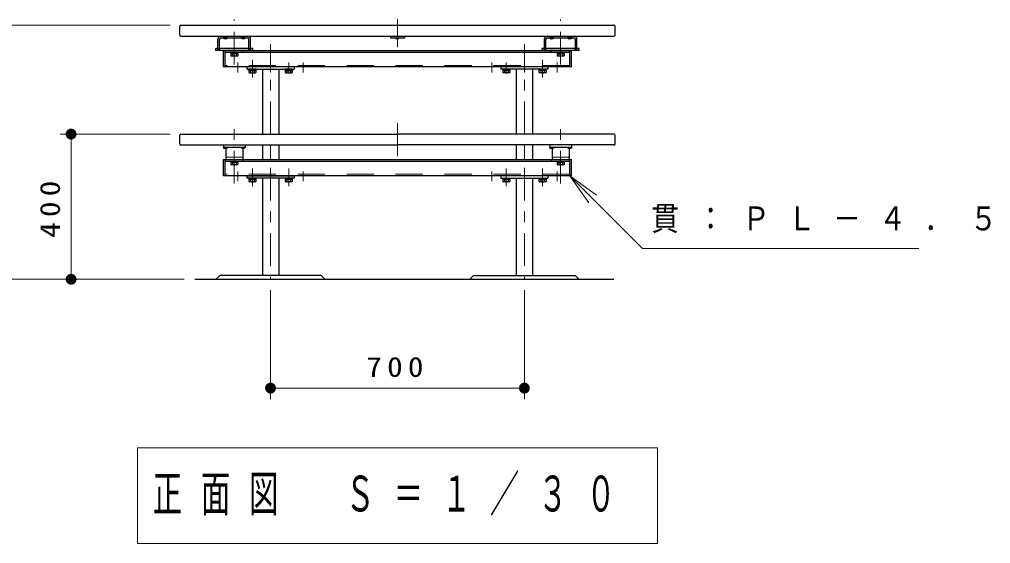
# Model space of a CAD drawing. Units: millimetres on the paper, with parts at other scales. Extents: x -385 to 0, y 0 to 267.
# Drawn here: x -331.7 to -242.4, y 71.2 to 119.4 of the extents above; entities that cross this region are included whole.
import ezdxf

# ---------------------------------------------------------------- set-up
doc = ezdxf.new("R2010")
doc.units = ezdxf.units.MM
doc.linetypes.add('USER1', pattern=[4.5, 2.5, -2])
doc.linetypes.add('USER2', pattern=[6, 3, -1, 1, -1])
doc.layers.add('LY_1', color=7, linetype='Continuous', lineweight=25)
doc.styles.add('ＭＳ ゴシック', font='')
doc.styles.get('ＭＳ ゴシック').set_extended_font_data('MS Gothic')

# ---------------------------------------------------------------- blocks, each defined once
blk = doc.blocks.new('filled_dot')
at = {"color": 0, "linetype": 'Continuous', "lineweight": -2, "const_width": 1.25}
blk.add_lwpolyline([(-0.625, 0, 1), (0.625, 0, 1)], format="xyb", close=True, dxfattribs=at)

msp = doc.modelspace()

# ---------------------------------------------------------------- linework, layer by layer
at = {"layer": 'LY_1', "lineweight": 13}
for p, q in [((-317.801, 118.831), (-337.901, 118.831)), ((-317.801, 108.831), (-327.901, 108.831)), ((-326.901, 95.497), (-326.901, 108.831)), ((-281.068, 104.997), (-278.947, 102.876)), ((-281.068, 104.997), (-278.593, 103.229)), ((-279.3, 102.522), (-281.068, 104.997)), ((-316.901, 95.497), (-337.901, 95.497)), ((-316.518, 95.497), (-327.901, 95.497)), ((-308.568, 94.497), (-308.568, 84.497)), ((-285.235, 94.497), (-285.235, 84.497)), ((-285.235, 85.497), (-308.568, 85.497)), ((-320.801, 80.018), (-320.801, 71.218)), ((-273.001, 80.018), (-320.801, 80.018)), ((-273.001, 71.218), (-273.001, 80.018)), ((-320.801, 71.218), (-273.001, 71.218))]:
    msp.add_line(p, q, dxfattribs=at)
at = {"layer": 'LY_1', "color": 40}
for p, q in [((-316.901, 117.931), (-316.901, 118.731)), ((-316.801, 118.831), (-277.001, 118.831)), ((-276.901, 117.931), (-276.901, 118.731)), ((-316.801, 117.831), (-277.001, 117.831)), ((-313.401, 116.497), (-313.401, 117.564)), ((-313.251, 116.497), (-313.251, 117.547)), ((-313.134, 117.831), (-310.668, 117.831)), ((-313.118, 117.681), (-310.684, 117.681)), ((-310.551, 116.497), (-310.551, 117.547)), ((-310.401, 116.497), (-310.401, 117.564)), ((-297.535, 117.831), (-297.535, 117.681)), ((-297.535, 117.681), (-296.268, 117.681)), ((-296.268, 117.831), (-296.268, 117.681)), ((-283.401, 116.497), (-283.401, 117.564)), ((-283.251, 116.497), (-283.251, 117.547)), ((-283.135, 117.831), (-280.668, 117.831)), ((-283.118, 117.681), (-280.685, 117.681)), ((-280.551, 116.497), (-280.551, 117.547)), ((-280.401, 116.497), (-280.401, 117.564)), ((-310.201, 116.697), (-313.601, 116.697)), ((-313.601, 116.497), (-313.601, 116.697)), ((-310.201, 116.497), (-313.601, 116.497)), ((-310.201, 116.497), (-310.201, 116.697)), ((-280.201, 116.697), (-283.601, 116.697)), ((-283.601, 116.497), (-283.601, 116.697)), ((-280.201, 116.497), (-283.601, 116.497)), ((-280.201, 116.497), (-280.201, 116.697))]:
    msp.add_line(p, q, dxfattribs=at)
at = {"layer": 'LY_1', "color": 40, "linetype": 'USER2', "lineweight": 13}
for p, q in [((-311.901, 115.227), (-311.901, 119.364)), ((-281.901, 115.227), (-281.901, 119.364))]:
    msp.add_line(p, q, dxfattribs=at)
at = {"layer": 'LY_1', "linetype": 'USER2', "lineweight": 13}
for p, q in [((-296.901, 116.806), (-296.901, 119.364)), ((-308.568, 108.831), (-308.568, 117.095)), ((-285.235, 108.831), (-285.235, 117.095)), ((-296.901, 106.806), (-296.901, 109.809)), ((-311.901, 104.291), (-311.901, 109.759)), ((-281.901, 104.291), (-281.901, 109.759)), ((-308.568, 106.497), (-308.568, 107.831)), ((-285.235, 106.497), (-285.235, 107.831))]:
    msp.add_line(p, q, dxfattribs=at)
at = {"layer": 'LY_1'}
for p, q in [((-312.914, 117.681), (-312.914, 117.664)), ((-312.521, 117.681), (-312.914, 117.681)), ((-312.521, 117.664), (-312.914, 117.664)), ((-312.521, 117.681), (-312.521, 117.664)), ((-311.281, 117.681), (-311.281, 117.664)), ((-310.888, 117.681), (-311.281, 117.681)), ((-310.888, 117.664), (-311.281, 117.664)), ((-310.888, 117.681), (-310.888, 117.664)), ((-297.098, 117.681), (-297.098, 117.664)), ((-297.098, 117.681), (-296.705, 117.681)), ((-297.098, 117.664), (-296.705, 117.664)), ((-296.705, 117.681), (-296.705, 117.664)), ((-282.915, 117.681), (-282.915, 117.664)), ((-282.521, 117.681), (-282.915, 117.681)), ((-282.521, 117.664), (-282.915, 117.664)), ((-282.521, 117.681), (-282.521, 117.664)), ((-281.281, 117.681), (-281.281, 117.664)), ((-280.888, 117.681), (-281.281, 117.681)), ((-280.888, 117.664), (-281.281, 117.664)), ((-280.888, 117.681), (-280.888, 117.664)), ((-316.901, 107.931), (-316.901, 108.731)), ((-316.801, 108.831), (-296.901, 108.831)), ((-277.001, 108.831), (-296.901, 108.831)), ((-276.901, 107.931), (-276.901, 108.731)), ((-316.801, 107.831), (-296.901, 107.831)), ((-312.914, 107.631), (-312.914, 107.614)), ((-312.914, 107.631), (-312.521, 107.631)), ((-312.914, 107.614), (-312.521, 107.614)), ((-312.901, 107.831), (-312.901, 107.631)), ((-312.901, 107.631), (-310.901, 107.631)), ((-312.684, 107.631), (-312.684, 106.497)), ((-312.521, 107.631), (-312.521, 107.614)), ((-311.281, 107.631), (-311.281, 107.614)), ((-311.281, 107.631), (-310.888, 107.631)), ((-311.281, 107.614), (-310.888, 107.614)), ((-311.118, 107.631), (-311.118, 106.497)), ((-310.901, 107.831), (-310.901, 107.631)), ((-310.888, 107.631), (-310.888, 107.614)), ((-277.001, 107.831), (-296.901, 107.831)), ((-282.915, 107.631), (-282.915, 107.614)), ((-282.915, 107.631), (-282.521, 107.631)), ((-282.915, 107.614), (-282.521, 107.614)), ((-282.901, 107.831), (-282.901, 107.631)), ((-282.901, 107.631), (-280.901, 107.631)), ((-282.685, 107.631), (-282.685, 106.497)), ((-282.521, 107.631), (-282.521, 107.614)), ((-281.281, 107.631), (-281.281, 107.614)), ((-281.281, 107.631), (-280.888, 107.631)), ((-281.281, 107.614), (-280.888, 107.614)), ((-281.118, 107.631), (-281.118, 106.497)), ((-280.901, 107.831), (-280.901, 107.631)), ((-280.888, 107.631), (-280.888, 107.614)), ((-312.684, 106.497), (-311.118, 106.497)), ((-312.251, 106.347), (-311.551, 106.347)), ((-312.251, 106.347), (-312.251, 106.297)), ((-312.251, 106.297), (-311.551, 106.297)), ((-312.208, 106.297), (-312.208, 106.214)), ((-311.594, 106.297), (-312.208, 106.297)), ((-311.923, 106.297), (-311.901, 106.214)), ((-311.901, 106.297), (-311.879, 106.214)), ((-311.594, 106.297), (-311.594, 106.214)), ((-311.551, 106.297), (-311.551, 106.347)), ((-282.685, 106.497), (-281.118, 106.497)), ((-282.251, 106.347), (-281.551, 106.347)), ((-282.251, 106.347), (-282.251, 106.297)), ((-282.251, 106.297), (-281.551, 106.297)), ((-282.208, 106.297), (-282.208, 106.214)), ((-281.595, 106.297), (-282.208, 106.297)), ((-281.924, 106.297), (-281.901, 106.214)), ((-281.901, 106.297), (-281.879, 106.214)), ((-281.595, 106.297), (-281.595, 106.214)), ((-281.551, 106.297), (-281.551, 106.347)), ((-311.594, 106.214), (-312.208, 106.214)), ((-281.595, 106.214), (-282.208, 106.214)), ((-310.584, 104.797), (-309.884, 104.797)), ((-310.584, 104.797), (-310.584, 104.747)), ((-310.584, 104.747), (-309.884, 104.747)), ((-310.541, 104.747), (-310.541, 104.664)), ((-309.928, 104.747), (-310.541, 104.747)), ((-309.928, 104.664), (-310.541, 104.664)), ((-310.257, 104.747), (-310.234, 104.664)), ((-310.234, 104.747), (-310.212, 104.664)), ((-309.928, 104.747), (-309.928, 104.664)), ((-309.884, 104.747), (-309.884, 104.797)), ((-307.251, 104.797), (-306.551, 104.797)), ((-307.251, 104.797), (-307.251, 104.747)), ((-307.251, 104.747), (-306.551, 104.747)), ((-307.208, 104.747), (-307.208, 104.664)), ((-306.595, 104.747), (-307.208, 104.747)), ((-306.595, 104.664), (-307.208, 104.664)), ((-306.923, 104.747), (-306.901, 104.664)), ((-306.901, 104.747), (-306.879, 104.664)), ((-306.595, 104.747), (-306.595, 104.664)), ((-306.551, 104.747), (-306.551, 104.797)), ((-287.251, 104.797), (-286.551, 104.797)), ((-287.251, 104.797), (-287.251, 104.747)), ((-287.251, 104.747), (-286.551, 104.747)), ((-287.208, 104.747), (-287.208, 104.664)), ((-286.595, 104.747), (-287.208, 104.747)), ((-286.595, 104.664), (-287.208, 104.664)), ((-286.924, 104.747), (-286.901, 104.664)), ((-286.901, 104.747), (-286.879, 104.664)), ((-286.595, 104.747), (-286.595, 104.664)), ((-286.551, 104.747), (-286.551, 104.797)), ((-283.918, 104.797), (-283.218, 104.797)), ((-283.918, 104.797), (-283.918, 104.747)), ((-283.918, 104.747), (-283.218, 104.747)), ((-283.875, 104.747), (-283.875, 104.664)), ((-283.261, 104.747), (-283.875, 104.747)), ((-283.261, 104.664), (-283.875, 104.664)), ((-283.59, 104.747), (-283.568, 104.664)), ((-283.568, 104.747), (-283.546, 104.664)), ((-283.261, 104.747), (-283.261, 104.664)), ((-283.218, 104.747), (-283.218, 104.797)), ((-313.235, 95.831), (-313.568, 95.497)), ((-303.901, 95.831), (-313.235, 95.831)), ((-303.901, 95.831), (-303.568, 95.497)), ((-289.901, 95.831), (-290.235, 95.497)), ((-289.901, 95.831), (-280.568, 95.831)), ((-280.568, 95.831), (-280.235, 95.497)), ((-315.518, 95.497), (-296.901, 95.497)), ((-296.901, 95.497), (-277.001, 95.497))]:
    msp.add_line(p, q, dxfattribs=at)
at = {"layer": 'LY_1', "color": 4}
for p, q in [((-312.884, 114.997), (-312.884, 116.497)), ((-312.884, 116.497), (-280.918, 116.497)), ((-312.734, 114.997), (-312.734, 116.497)), ((-312.734, 116.347), (-281.068, 116.347)), ((-311.068, 116.347), (-311.068, 116.497)), ((-282.735, 116.347), (-282.735, 116.497)), ((-281.068, 114.997), (-281.068, 116.497)), ((-280.918, 114.997), (-280.918, 116.497)), ((-280.918, 114.997), (-312.884, 114.997)), ((-310.735, 114.997), (-310.735, 114.797)), ((-310.735, 114.797), (-306.401, 114.797)), ((-309.318, 114.797), (-309.318, 108.831)), ((-307.818, 114.797), (-307.818, 108.831)), ((-306.401, 114.997), (-306.401, 114.797)), ((-287.401, 114.997), (-287.401, 114.797)), ((-283.068, 114.797), (-287.401, 114.797)), ((-285.985, 114.797), (-285.985, 108.831)), ((-284.485, 114.797), (-284.485, 108.831)), ((-283.068, 114.997), (-283.068, 114.797)), ((-309.318, 107.831), (-309.318, 106.497)), ((-307.818, 107.831), (-307.818, 106.497)), ((-285.985, 107.831), (-285.985, 106.497)), ((-284.485, 107.831), (-284.485, 106.497)), ((-312.884, 104.997), (-312.884, 106.497)), ((-312.884, 106.497), (-280.918, 106.497)), ((-312.734, 104.997), (-312.734, 106.497)), ((-312.734, 106.347), (-281.068, 106.347)), ((-311.068, 106.347), (-311.068, 106.497)), ((-282.735, 106.347), (-282.735, 106.497)), ((-281.068, 104.997), (-281.068, 106.497)), ((-280.918, 104.997), (-280.918, 106.497)), ((-280.918, 104.997), (-312.884, 104.997)), ((-310.734, 104.997), (-306.401, 104.997)), ((-310.734, 104.997), (-310.734, 104.797)), ((-306.401, 104.797), (-310.734, 104.797)), ((-309.318, 104.797), (-309.318, 95.831)), ((-307.818, 104.797), (-307.818, 95.831)), ((-306.401, 104.997), (-306.401, 104.797)), ((-283.068, 104.997), (-287.401, 104.997)), ((-287.401, 104.997), (-287.401, 104.797)), ((-287.401, 104.797), (-283.068, 104.797)), ((-285.985, 104.797), (-285.985, 95.831)), ((-284.485, 104.797), (-284.485, 95.831)), ((-283.068, 104.997), (-283.068, 104.797))]:
    msp.add_line(p, q, dxfattribs=at)
at = {"layer": 'LY_1', "color": 131}
for p, q in [((-312.251, 116.347), (-312.251, 116.297)), ((-312.251, 116.347), (-311.551, 116.347)), ((-312.251, 116.297), (-311.551, 116.297)), ((-311.574, 116.214), (-312.228, 116.214)), ((-312.228, 116.214), (-312.228, 116.031)), ((-311.594, 116.297), (-312.208, 116.297)), ((-312.208, 116.297), (-312.208, 116.214)), ((-311.594, 116.214), (-312.208, 116.214)), ((-312.065, 116.214), (-312.065, 116.031)), ((-311.923, 116.297), (-311.901, 116.214)), ((-311.901, 116.297), (-311.879, 116.214)), ((-311.738, 116.214), (-311.738, 116.031)), ((-311.594, 116.297), (-311.594, 116.214)), ((-311.574, 116.214), (-311.574, 116.031)), ((-311.551, 116.297), (-311.551, 116.347)), ((-282.251, 116.347), (-282.251, 116.297)), ((-282.251, 116.347), (-281.551, 116.347)), ((-282.251, 116.297), (-281.551, 116.297)), ((-281.574, 116.214), (-282.229, 116.214)), ((-282.229, 116.214), (-282.229, 116.031)), ((-281.595, 116.297), (-282.208, 116.297)), ((-282.208, 116.297), (-282.208, 116.214)), ((-281.595, 116.214), (-282.208, 116.214)), ((-282.065, 116.214), (-282.065, 116.031)), ((-281.924, 116.297), (-281.901, 116.214)), ((-281.901, 116.297), (-281.879, 116.214)), ((-281.738, 116.214), (-281.738, 116.031)), ((-281.595, 116.297), (-281.595, 116.214)), ((-281.574, 116.214), (-281.574, 116.031)), ((-281.551, 116.297), (-281.551, 116.347)), ((-312.228, 116.031), (-312.176, 116.001)), ((-311.626, 116.001), (-312.176, 116.001)), ((-311.574, 116.031), (-311.626, 116.001)), ((-282.229, 116.031), (-282.176, 116.001)), ((-281.626, 116.001), (-282.176, 116.001)), ((-281.574, 116.031), (-281.626, 116.001)), ((-310.585, 114.747), (-310.585, 114.797)), ((-309.885, 114.797), (-310.585, 114.797)), ((-309.885, 114.747), (-310.585, 114.747)), ((-310.562, 114.664), (-310.562, 114.481)), ((-310.562, 114.664), (-309.907, 114.664)), ((-310.562, 114.481), (-310.51, 114.451)), ((-310.541, 114.747), (-309.928, 114.747)), ((-310.541, 114.747), (-310.541, 114.664)), ((-310.541, 114.664), (-309.928, 114.664)), ((-310.51, 114.451), (-309.96, 114.451)), ((-310.398, 114.664), (-310.398, 114.481)), ((-310.235, 114.747), (-310.257, 114.664)), ((-310.212, 114.747), (-310.235, 114.664)), ((-310.071, 114.664), (-310.071, 114.481)), ((-309.907, 114.481), (-309.96, 114.451)), ((-309.928, 114.747), (-309.928, 114.664)), ((-309.907, 114.664), (-309.907, 114.481)), ((-309.885, 114.797), (-309.885, 114.747)), ((-307.251, 114.747), (-307.251, 114.797)), ((-306.551, 114.797), (-307.251, 114.797)), ((-306.551, 114.747), (-307.251, 114.747)), ((-307.228, 114.664), (-307.228, 114.481)), ((-307.228, 114.664), (-306.574, 114.664)), ((-307.228, 114.481), (-307.176, 114.451)), ((-307.208, 114.747), (-306.595, 114.747)), ((-307.208, 114.747), (-307.208, 114.664)), ((-307.208, 114.664), (-306.595, 114.664)), ((-307.176, 114.451), (-306.626, 114.451)), ((-307.065, 114.664), (-307.065, 114.481)), ((-306.901, 114.747), (-306.924, 114.664)), ((-306.879, 114.747), (-306.901, 114.664)), ((-306.738, 114.664), (-306.738, 114.481)), ((-306.574, 114.481), (-306.626, 114.451)), ((-306.595, 114.747), (-306.595, 114.664)), ((-306.574, 114.664), (-306.574, 114.481)), ((-306.551, 114.797), (-306.551, 114.747)), ((-287.251, 114.797), (-287.251, 114.747)), ((-287.251, 114.797), (-286.551, 114.797)), ((-287.251, 114.747), (-286.551, 114.747)), ((-287.228, 114.664), (-287.228, 114.481)), ((-286.574, 114.664), (-287.228, 114.664)), ((-287.228, 114.481), (-287.176, 114.451)), ((-286.595, 114.747), (-287.208, 114.747)), ((-287.208, 114.747), (-287.208, 114.664)), ((-286.595, 114.664), (-287.208, 114.664)), ((-286.626, 114.451), (-287.176, 114.451)), ((-287.065, 114.664), (-287.065, 114.481)), ((-286.924, 114.747), (-286.901, 114.664)), ((-286.901, 114.747), (-286.879, 114.664)), ((-286.738, 114.664), (-286.738, 114.481)), ((-286.574, 114.481), (-286.626, 114.451)), ((-286.595, 114.747), (-286.595, 114.664)), ((-286.574, 114.664), (-286.574, 114.481)), ((-286.551, 114.747), (-286.551, 114.797)), ((-283.918, 114.797), (-283.918, 114.747)), ((-283.918, 114.797), (-283.218, 114.797)), ((-283.918, 114.747), (-283.218, 114.747)), ((-283.895, 114.664), (-283.895, 114.481)), ((-283.241, 114.664), (-283.895, 114.664)), ((-283.895, 114.481), (-283.843, 114.451)), ((-283.261, 114.747), (-283.875, 114.747)), ((-283.875, 114.747), (-283.875, 114.664)), ((-283.261, 114.664), (-283.875, 114.664)), ((-283.293, 114.451), (-283.843, 114.451)), ((-283.732, 114.664), (-283.732, 114.481)), ((-283.59, 114.747), (-283.568, 114.664)), ((-283.568, 114.747), (-283.546, 114.664)), ((-283.404, 114.664), (-283.404, 114.481)), ((-283.241, 114.481), (-283.293, 114.451)), ((-283.261, 114.747), (-283.261, 114.664)), ((-283.241, 114.664), (-283.241, 114.481)), ((-283.218, 114.747), (-283.218, 114.797)), ((-312.228, 106.214), (-312.228, 106.031)), ((-311.574, 106.214), (-312.228, 106.214)), ((-312.228, 106.031), (-312.176, 106)), ((-311.626, 106), (-312.176, 106)), ((-312.065, 106.214), (-312.065, 106.031)), ((-311.738, 106.214), (-311.738, 106.031)), ((-311.574, 106.031), (-311.626, 106)), ((-311.574, 106.214), (-311.574, 106.031)), ((-282.229, 106.214), (-282.229, 106.031)), ((-281.574, 106.214), (-282.229, 106.214)), ((-282.229, 106.031), (-282.176, 106)), ((-281.626, 106), (-282.176, 106)), ((-282.065, 106.214), (-282.065, 106.031)), ((-281.738, 106.214), (-281.738, 106.031)), ((-281.574, 106.031), (-281.626, 106)), ((-281.574, 106.214), (-281.574, 106.031)), ((-310.562, 104.664), (-310.562, 104.481)), ((-309.907, 104.664), (-310.562, 104.664)), ((-310.562, 104.481), (-310.509, 104.45)), ((-309.959, 104.45), (-310.509, 104.45)), ((-310.398, 104.664), (-310.398, 104.481)), ((-310.071, 104.664), (-310.071, 104.481)), ((-309.907, 104.481), (-309.959, 104.45)), ((-309.907, 104.664), (-309.907, 104.481)), ((-307.228, 104.664), (-307.228, 104.481)), ((-306.574, 104.664), (-307.228, 104.664)), ((-307.228, 104.481), (-307.176, 104.45)), ((-306.626, 104.45), (-307.176, 104.45)), ((-307.065, 104.664), (-307.065, 104.481)), ((-306.738, 104.664), (-306.738, 104.481)), ((-306.574, 104.481), (-306.626, 104.45)), ((-306.574, 104.664), (-306.574, 104.481)), ((-287.229, 104.664), (-287.229, 104.481)), ((-286.574, 104.664), (-287.229, 104.664)), ((-287.229, 104.481), (-287.176, 104.45)), ((-286.626, 104.45), (-287.176, 104.45)), ((-287.065, 104.664), (-287.065, 104.481)), ((-286.738, 104.664), (-286.738, 104.481)), ((-286.574, 104.481), (-286.626, 104.45)), ((-286.574, 104.664), (-286.574, 104.481)), ((-283.895, 104.664), (-283.895, 104.481)), ((-283.241, 104.664), (-283.895, 104.664)), ((-283.895, 104.481), (-283.843, 104.45)), ((-283.293, 104.45), (-283.843, 104.45)), ((-283.732, 104.664), (-283.732, 104.481)), ((-283.404, 104.664), (-283.404, 104.481)), ((-283.241, 104.481), (-283.293, 104.45)), ((-283.241, 104.664), (-283.241, 104.481))]:
    msp.add_line(p, q, dxfattribs=at)
at = {"layer": 'LY_1', "color": 4, "linetype": 'USER2', "lineweight": 13}
for p, q in [((-311.901, 116.747), (-311.901, 115.853)), ((-281.901, 116.747), (-281.901, 115.853)), ((-311.568, 115.397), (-311.568, 114.503)), ((-310.235, 115.661), (-310.235, 114.035)), ((-310.234, 115.397), (-310.234, 114.503)), ((-308.568, 115.397), (-308.568, 114.503)), ((-306.901, 115.397), (-306.901, 114.503)), ((-305.568, 115.397), (-305.568, 114.503)), ((-288.235, 115.397), (-288.235, 114.503)), ((-286.901, 115.397), (-286.901, 114.503)), ((-285.235, 115.397), (-285.235, 114.503)), ((-283.568, 115.661), (-283.568, 114.035)), ((-283.568, 115.397), (-283.568, 114.503)), ((-282.235, 115.397), (-282.235, 114.503)), ((-311.901, 106.747), (-311.901, 105.853)), ((-281.901, 106.747), (-281.901, 105.853)), ((-311.568, 105.397), (-311.568, 104.503)), ((-310.234, 105.661), (-310.234, 104.035)), ((-308.568, 105.729), (-308.568, 95.497)), ((-308.568, 105.729), (-308.568, 95.497)), ((-306.901, 105.661), (-306.901, 104.035)), ((-305.568, 105.397), (-305.568, 104.503)), ((-288.235, 105.397), (-288.235, 104.503)), ((-286.901, 105.661), (-286.901, 104.035)), ((-285.235, 105.729), (-285.235, 95.497)), ((-285.235, 105.729), (-285.235, 95.497)), ((-283.568, 105.661), (-283.568, 104.035)), ((-282.235, 105.397), (-282.235, 104.503))]:
    msp.add_line(p, q, dxfattribs=at)
at = {"layer": 'LY_1', "color": 4, "linetype": 'USER1', "lineweight": 13}
for p, q in [((-281.068, 115.147), (-312.734, 115.147)), ((-281.068, 105.147), (-312.734, 105.147))]:
    msp.add_line(p, q, dxfattribs=at)
at = {"layer": 'LY_1', "linetype": 'USER1', "lineweight": 13}
for p, q in [((-312.684, 106.697), (-311.118, 106.697)), ((-282.685, 106.697), (-281.118, 106.697))]:
    msp.add_line(p, q, dxfattribs=at)
at = {"layer": 'LY_1', "lineweight": 13}
msp.add_lwpolyline([(-281.068, 104.997), (-274.385, 98.315), (-248.99, 98.315)], dxfattribs=at)
at = {"layer": 'LY_1', "color": 40}
for centre, radius, start, end in [((-316.801, 118.731), 0.1, 90, 180), ((-277.001, 118.731), 0.1, 0, 90), ((-316.801, 117.931), 0.1, 180, 270), ((-277.001, 117.931), 0.1, 270, 0), ((-313.134, 117.564), 0.267, 90, 180), ((-313.118, 117.547), 0.133, 90, 180), ((-310.684, 117.547), 0.133, 0, 90), ((-310.668, 117.564), 0.267, 0, 90), ((-283.135, 117.564), 0.267, 90, 180), ((-283.118, 117.547), 0.133, 90, 180), ((-280.685, 117.547), 0.133, 0, 90), ((-280.668, 117.564), 0.267, 0, 90)]:
    msp.add_arc(centre, radius, start, end, dxfattribs=at)
at = {"layer": 'LY_1'}
for centre, radius, start, end in [((-312.718, 117.844), 0.267, 222.43594, 317.56406), ((-311.084, 117.844), 0.267, 222.43594, 317.56406), ((-296.901, 117.844), 0.267, 222.43594, 317.56406), ((-282.718, 117.844), 0.267, 222.43594, 317.56406), ((-281.085, 117.844), 0.267, 222.43594, 317.56406), ((-316.801, 108.731), 0.1, 90, 180), ((-277.001, 108.731), 0.1, 0, 90), ((-316.801, 107.931), 0.1, 180, 270), ((-312.718, 107.794), 0.267, 222.43594, 317.56406), ((-311.084, 107.794), 0.267, 222.43594, 317.56406), ((-282.718, 107.794), 0.267, 222.43594, 317.56406), ((-281.085, 107.794), 0.267, 222.43594, 317.56406), ((-277.001, 107.931), 0.1, 270, 0)]:
    msp.add_arc(centre, radius, start, end, dxfattribs=at)
at = {"layer": 'LY_1', "color": 131}
for centre, radius, start, end in [((-312.146, 116.172), 0.164, 240.00001, 299.99999), ((-311.901, 116.46), 0.459, 249.136, 290.864), ((-311.656, 116.172), 0.164, 240.00001, 299.99999), ((-282.147, 116.172), 0.164, 240.00001, 299.99999), ((-281.901, 116.46), 0.459, 249.136, 290.864), ((-281.656, 116.172), 0.164, 240.00001, 299.99999), ((-310.48, 114.622), 0.164, 240.00001, 299.99999), ((-310.235, 114.91), 0.459, 249.136, 290.864), ((-309.989, 114.622), 0.164, 240.00001, 299.99999), ((-307.147, 114.622), 0.164, 240.00001, 299.99999), ((-306.901, 114.91), 0.459, 249.136, 290.864), ((-306.656, 114.622), 0.164, 240.00001, 299.99999), ((-287.147, 114.622), 0.164, 240.00001, 299.99999), ((-286.901, 114.91), 0.459, 249.136, 290.864), ((-286.656, 114.622), 0.164, 240.00001, 299.99999), ((-283.813, 114.622), 0.164, 240.00001, 299.99999), ((-283.568, 114.91), 0.459, 249.136, 290.864), ((-283.323, 114.622), 0.164, 240.00001, 299.99999), ((-312.146, 106.172), 0.164, 240.00001, 299.99999), ((-311.901, 106.46), 0.459, 249.136, 290.864), ((-311.656, 106.172), 0.164, 240.00001, 299.99999), ((-282.147, 106.172), 0.164, 240.00001, 299.99999), ((-281.901, 106.46), 0.459, 249.136, 290.864), ((-281.656, 106.172), 0.164, 240.00001, 299.99999), ((-310.48, 104.622), 0.164, 240.00001, 299.99999), ((-310.234, 104.91), 0.459, 249.136, 290.864), ((-309.989, 104.622), 0.164, 240.00001, 299.99999), ((-307.147, 104.622), 0.164, 240.00001, 299.99999), ((-306.901, 104.91), 0.459, 249.136, 290.864), ((-306.656, 104.622), 0.164, 240.00001, 299.99999), ((-287.147, 104.622), 0.164, 240.00001, 299.99999), ((-286.901, 104.91), 0.459, 249.136, 290.864), ((-286.656, 104.622), 0.164, 240.00001, 299.99999), ((-283.813, 104.622), 0.164, 240.00001, 299.99999), ((-283.568, 104.91), 0.459, 249.136, 290.864), ((-283.323, 104.622), 0.164, 240.00001, 299.99999)]:
    msp.add_arc(centre, radius, start, end, dxfattribs=at)

# ---------------------------------------------------------------- block references
at = {"layer": 'LY_1', "lineweight": 13, "xscale": 0.4, "yscale": 0.4}
for p, rotation in [((-326.901, 108.831), 270), ((-326.901, 95.497), 90), ((-285.235, 85.497), 180)]:
    msp.add_blockref('filled_dot', p, dxfattribs=dict(at, rotation=rotation))
msp.add_blockref('filled_dot', (-308.568, 85.497), dxfattribs=at)

# ---------------------------------------------------------------- texts
at = {"layer": 'LY_1', "insert": (-327.901, 102.164), "char_height": 1.833, "attachment_point": 8, "rotation": 90, "style": 'ＭＳ ゴシック'}
msp.add_mtext('\\T1.33;\\W1.15;400', dxfattribs=at)
at = {"layer": 'LY_1', "style": 'ＭＳ ゴシック'}
for s, insert, char_height, attachment_point in [('\\T1.64;\\W0.85;貫：ＰＬ－４．５', (-273.573, 100.965), 2.199, 4), ('\\T1.33;\\W1.15;700', (-296.901, 86.497), 1.833, 8), ('\\T1.64;\\W0.6;正面図\u3000Ｓ＝１／３０', (-319.401, 75.618), 3.299, 4)]:
    msp.add_mtext(s, dxfattribs=dict(at, insert=insert, char_height=char_height, attachment_point=attachment_point))

doc.saveas('drawing.dxf')
